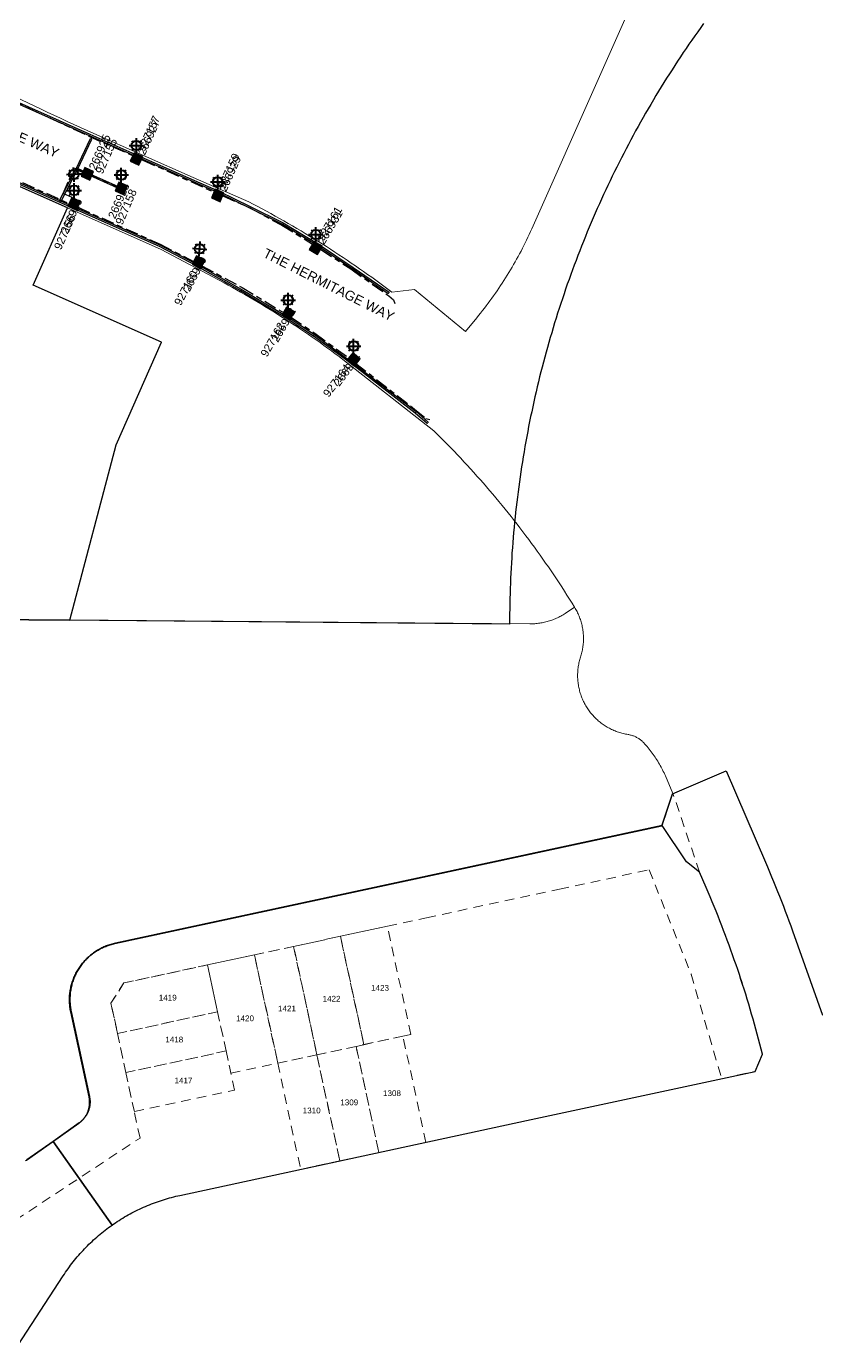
# Model space of a CAD drawing. Header units: metres. Extents: x 293673 to 295365, y 6233764 to 6235163.
# Drawn here: x 294490.8 to 294737.7, y 6233955.4 to 6234367.6 of the extents above; entities that cross this region are included whole.
import ezdxf
from ezdxf.enums import TextEntityAlignment as Align

# ---------------------------------------------------------------- set-up
doc = ezdxf.new("R2010")
doc.units = ezdxf.units.M
doc.linetypes.add('Cable Exist UG', pattern=[8.2, 4, -1.2, 1.8, -1.2])
doc.linetypes.add('Dash', pattern=[5, 3, -2])
doc.layers.get('0').update_dxf_attribs({"color": 6})
for name, color, linetype in [('_USER new lots', 250, 'Continuous'), ('Duct_SP_EXT', 7, 'Continuous'), ('Equip_SP_SL_EXT', 7, 'Continuous'), ('Mains_SL_EXT', 7, 'Continuous'), ('Notes', 7, 'Continuous'), ('SupportsUG_SP_LV_SL_EXT', 7, 'Continuous'), ('Trench_SP_EXT', 7, 'Continuous')]:
    doc.layers.add(name, color=color, linetype=linetype)
for name, color, linetype, lineweight in [('Cadastre Developer_SP_EXT', 9, 'Continuous', 5), ('Cadastre Land Parcels_SP_EXT', 9, 'Continuous', 5), ('Cadastre Roads_SP_EXT', 9, 'Continuous', 5)]:
    doc.layers.add(name, color=color, linetype=linetype, lineweight=lineweight)
doc.styles.add('COLUMN_LABEL', font='arial.ttf')
doc.styles.add('iecARIAL', font='arial.ttf', dxfattribs={"height": 2})
doc.styles.add('POLE_LABEL', font='arial.ttf')
doc.styles.get("Standard").update_dxf_attribs({"font": 'arial.ttf'})

# ---------------------------------------------------------------- blocks, each defined once
blk = doc.blocks.new('COLUMN_EXT')
blk.add_hatch(color=256).paths.add_polyline_path([(-1.49, 1.48), (-1.49, -1.49), (1.48, -1.49), (1.48, 1.48)])
blk.add_lwpolyline([(-1.49, -1.49), (1.48, -1.49), (1.48, 1.48), (-1.49, 1.48)], close=True)
for tag, height, style, flags, p in [('STRUCTURE_PLANT_NUMBER', 0.2, 'POLE_LABEL', 9, (1.81, 0.03)), ('ASSET_NUM', 2.5, 'COLUMN_LABEL', 8, (2, 2)), ('STREET_CODE', 0.2, 'COLUMN_LABEL', 9, (1.81, -0.2))]:
    blk.add_attdef(tag, text='', height=height, dxfattribs=dict(style=style, flags=flags)).set_placement(p, align=Align.MIDDLE_LEFT)
at = {"flags": 1}
blk.add_attdef('Z', (1.81, -2.35), '', height=0.2, dxfattribs=at)
at = {"flags": 9}
for tag, p in [('COLUMN_TYPE', (1.81, -0.4)), ('OWNED_BY', (1.81, -0.6)), ('STATE', (1.81, -0.8)), ('USAGE', (1.81, -1)), ('STREETNAME', (1.81, -1.6)), ('SUBURB', (1.81, -1.8)), ('LEGEND', (1.81, -1.2)), ('LOCATION', (1.81, -1.4)), ('NOTES', (1.81, -2))]:
    blk.add_attdef(tag, text='', height=0.2, dxfattribs=at).set_placement(p, align=Align.MIDDLE_LEFT)
blk = doc.blocks.new('SL_LANTERN_EXT')
at = {"lineweight": 40}
for p, q in [((-2.25, 4.22), (2.25, 4.22)), ((-1.46, 5.68), (-1.06, 5.28)), ((0, 1.97), (0, 6.47)), ((1.46, 5.68), (1.06, 5.28)), ((-1.46, 2.76), (-1.06, 3.16)), ((0, 0), (0, 2.72)), ((1.46, 2.76), (1.06, 3.16))]:
    blk.add_line(p, q, dxfattribs=at)
blk.add_circle((0, 4.22), 1.5, dxfattribs=at)
at = {"style": 'iecARIAL', "flags": 8}
blk.add_attdef('ASSET_NUM', (1.5, 1.5), '', height=2.5, dxfattribs=at)
for tag, p, height, flags in [('OPERATING_VOLTAGE', (0.98, -1.65), 0.2, 9), ('ORIENTATION', (0.98, -1.85), 0.2, 9), ('OWNED_BY', (0.98, -2.05), 0.2, 9), ('STATE', (0.98, -2.25), 0.2, 9), ('CONSTRUCTED_VOLTAGE', (0.98, -0.65), 0.2, 9), ('CONTROL_TYPE', (0.98, -0.85), 0.2, 9), ('LANTERN_PURPOSE', (0.98, -1.05), 0.2, 9), ('LANTERN_TYPE', (0.98, -1.25), 0.2, 9), ('NO_PHASES', (0.98, -1.45), 0.2, 9), ('USAGE', (0.98, -2.45), 0.2, 9), ('CEXIST', (0.98, -2.65), 0.2, 9), ('CNEW', (0.98, -2.85), 0.2, 9), ('CNUMBER', (0.98, -3.05), 0.2, 9), ('CREMOVE', (0.98, -3.25), 0.2, 9), ('CREPLACE', (0.98, -3.45), 0.2, 9), ('LKINGHEIGHT', (0.98, -3.65), 0.2, 9), ('LBRACKET', (0.98, -3.85), 0.2, 9), ('LBRACKETVOCAB', (0.98, -4.05), 0.2, 9), ('LCATEGORY', (0.98, -4.25), 0.2, 9), ('LNUMBER', (2.18, -3.25), 2.5, 8), ('LCHARGE1', (0.98, -4.45), 0.2, 9), ('LCHARGE1PERCENT', (0.98, -4.65), 0.2, 9), ('LCHARGE2', (0.98, -4.85), 0.2, 9), ('LCHARGE2PERCENT', (0.98, -5.05), 0.2, 9), ('LCHARGE3', (0.98, -5.25), 0.2, 9), ('LCHARGE3PERCENT', (0.98, -5.45), 0.2, 9), ('LEXIST', (0.98, -5.65), 0.2, 9), ('LLAMP', (0.98, -5.85), 0.2, 9), ('LLAMPVOCAB', (0.98, -6.05), 0.2, 9), ('LMAST', (0.98, -6.25), 0.2, 9), ('LMASTVOCAB', (0.98, -6.45), 0.2, 9), ('LNEW', (0.98, -6.65), 0.2, 9), ('LANTNUMBER', (0.98, -6.85), 0.2, 9), ('LOUTREACH', (0.98, -7.25), 0.2, 9), ('LOUTREACHVOCAB', (0.98, -7.45), 0.2, 9), ('LRATECODE', (0.98, -7.65), 0.2, 9), ('LREMOVE', (0.98, -7.85), 0.2, 9), ('LREPLACE', (0.98, -8.05), 0.2, 9), ('LTYPE', (0.98, -8.25), 0.2, 9), ('STREETNAME', (0.98, -9.25), 0.2, 9), ('SUBURB', (0.98, -9.45), 0.2, 1), ('LTYPEVOCAB', (0.98, -8.45), 0.2, 9), ('LEGEND', (0.98, -8.65), 0.2, 9), ('LOCATION', (0.98, -8.85), 0.2, 9), ('NOTES', (0.98, -9.05), 0.2, 9)]:
    blk.add_attdef(tag, p, '', height=height, dxfattribs=dict(flags=flags))
blk = doc.blocks.new('A$C12BB781C')
at = {"layer": '_USER new lots', "linetype": 'Continuous'}
for points in [[(294702.42, 6234368.53), (294701.49, 6234367.24), (294700.57, 6234365.94), (294699.65, 6234364.64), (294698.74, 6234363.33), (294697.84, 6234362.02), (294696.94, 6234360.71), (294696.06, 6234359.39), (294695.17, 6234358.07), (294694.3, 6234356.74), (294693.43, 6234355.41), (294692.56, 6234354.07), (294691.71, 6234352.73), (294690.86, 6234351.39), (294690.01, 6234350.04), (294689.18, 6234348.68), (294688.35, 6234347.33), (294687.52, 6234345.96), (294686.71, 6234344.6), (294685.9, 6234343.23), (294685.09, 6234341.86), (294684.3, 6234340.48), (294683.51, 6234339.1), (294682.73, 6234337.71), (294681.95, 6234336.32), (294681.18, 6234334.93), (294680.42, 6234333.53), (294679.67, 6234332.13), (294678.92, 6234330.73), (294678.18, 6234329.32), (294677.45, 6234327.91), (294676.72, 6234326.49), (294676, 6234325.07), (294675.29, 6234323.65), (294674.58, 6234322.22), (294673.89, 6234320.79), (294673.19, 6234319.36), (294672.51, 6234317.92), (294671.83, 6234316.48), (294671.16, 6234315.04), (294670.5, 6234313.59), (294669.85, 6234312.14), (294669.2, 6234310.69), (294668.56, 6234309.23), (294667.92, 6234307.77), (294667.3, 6234306.31), (294666.68, 6234304.85), (294666.07, 6234303.38), (294665.46, 6234301.91), (294664.87, 6234300.43), (294664.28, 6234298.95), (294663.7, 6234297.47), (294663.12, 6234295.99), (294662.55, 6234294.5), (294661.99, 6234293.01), (294661.44, 6234291.52), (294660.9, 6234290.03), (294660.36, 6234288.53), (294659.83, 6234287.03), (294659.3, 6234285.53), (294658.79, 6234284.02), (294658.28, 6234282.51), (294657.78, 6234281), (294657.29, 6234279.49), (294656.8, 6234277.98), (294656.32, 6234276.46), (294655.85, 6234274.94), (294655.39, 6234273.42), (294654.94, 6234271.89), (294654.49, 6234270.37), (294654.05, 6234268.84), (294653.61, 6234267.31), (294653.19, 6234265.77), (294652.77, 6234264.24), (294652.36, 6234262.7), (294651.96, 6234261.16), (294651.57, 6234259.62), (294651.18, 6234258.08), (294650.8, 6234256.53), (294650.43, 6234254.98), (294650.07, 6234253.43), (294649.71, 6234251.88), (294649.36, 6234250.33), (294649.02, 6234248.78), (294648.69, 6234247.22), (294648.37, 6234245.66), (294648.05, 6234244.11), (294647.74, 6234242.54), (294647.44, 6234240.98), (294647.14, 6234239.42), (294646.86, 6234237.85), (294646.58, 6234236.29), (294646.31, 6234234.72), (294646.05, 6234233.15), (294645.79, 6234231.58), (294645.54, 6234230.01), (294645.3, 6234228.44), (294645.07, 6234226.86), (294644.85, 6234225.29), (294644.63, 6234223.71), (294644.43, 6234222.13), (294644.23, 6234220.55), (294644.03, 6234218.97), (294643.85, 6234217.39), (294643.67, 6234215.81), (294643.5, 6234214.23), (294643.34, 6234212.65), (294643.19, 6234211.07), (294643.05, 6234209.48), (294642.91, 6234207.9), (294642.78, 6234206.31), (294642.66, 6234204.72), (294642.54, 6234203.14), (294642.44, 6234201.55), (294642.34, 6234199.96), (294642.25, 6234198.37), (294642.17, 6234196.78), (294642.09, 6234195.19), (294642.03, 6234193.6), (294641.97, 6234192.01), (294641.92, 6234190.42), (294641.88, 6234188.83), (294641.84, 6234187.24), (294641.82, 6234185.65), (294641.8, 6234184.06), (294641.79, 6234182.47), (294641.78, 6234180.88), (294478.67, 6234182.33)], [(294490.81, 6234013.33), (294499, 6234019.12), (294507.2, 6234024.92), (294507.4, 6234025.07), (294507.6, 6234025.22), (294507.8, 6234025.38), (294507.98, 6234025.55), (294508.17, 6234025.72), (294508.34, 6234025.9), (294508.52, 6234026.09), (294508.68, 6234026.28), (294508.84, 6234026.47), (294509, 6234026.67), (294509.14, 6234026.88), (294509.28, 6234027.09), (294509.42, 6234027.3), (294509.55, 6234027.52), (294509.67, 6234027.74), (294509.78, 6234027.97), (294509.89, 6234028.19), (294509.99, 6234028.43), (294510.08, 6234028.66), (294510.16, 6234028.9), (294510.24, 6234029.14), (294510.31, 6234029.38), (294510.37, 6234029.63), (294510.42, 6234029.87), (294510.47, 6234030.12), (294510.51, 6234030.37), (294510.54, 6234030.62), (294510.56, 6234030.87), (294510.57, 6234031.12), (294510.58, 6234031.38), (294510.58, 6234031.63), (294510.57, 6234031.88), (294510.55, 6234032.13), (294510.52, 6234032.38), (294510.49, 6234032.63), (294510.45, 6234032.88), (294510.4, 6234033.13), (294504.69, 6234059.67), (294504.61, 6234060.04), (294504.54, 6234060.41), (294504.48, 6234060.78), (294504.43, 6234061.15), (294504.39, 6234061.53), (294504.35, 6234061.9), (294504.32, 6234062.28), (294504.3, 6234062.65), (294504.29, 6234063.03), (294504.28, 6234063.41), (294504.29, 6234063.78), (294504.3, 6234064.16), (294504.32, 6234064.54), (294504.34, 6234064.91), (294504.38, 6234065.29), (294504.42, 6234065.66), (294504.47, 6234066.04), (294504.53, 6234066.41), (294504.59, 6234066.78), (294504.67, 6234067.15), (294504.75, 6234067.52), (294504.84, 6234067.89), (294504.93, 6234068.25), (294505.04, 6234068.61), (294505.15, 6234068.97), (294505.27, 6234069.33), (294505.4, 6234069.68), (294505.53, 6234070.04), (294505.67, 6234070.39), (294505.82, 6234070.73), (294505.98, 6234071.08), (294506.14, 6234071.42), (294506.31, 6234071.75), (294506.49, 6234072.09), (294506.67, 6234072.41), (294506.86, 6234072.74), (294507.06, 6234073.06), (294507.26, 6234073.38), (294507.48, 6234073.69), (294507.69, 6234074), (294507.92, 6234074.3), (294508.15, 6234074.6), (294508.38, 6234074.89), (294508.63, 6234075.18), (294508.88, 6234075.46), (294509.13, 6234075.74), (294509.39, 6234076.02), (294509.66, 6234076.28), (294509.93, 6234076.54), (294510.2, 6234076.8), (294510.49, 6234077.05), (294510.77, 6234077.29), (294511.07, 6234077.53), (294511.36, 6234077.76), (294511.67, 6234077.99), (294511.97, 6234078.21), (294512.28, 6234078.42), (294512.6, 6234078.63), (294512.92, 6234078.83), (294513.24, 6234079.02), (294513.57, 6234079.21), (294513.9, 6234079.39), (294514.24, 6234079.56), (294514.58, 6234079.72), (294514.92, 6234079.88), (294515.26, 6234080.03), (294515.61, 6234080.17), (294515.97, 6234080.31), (294516.32, 6234080.44), (294516.68, 6234080.56), (294517.04, 6234080.67), (294517.4, 6234080.78), (294517.76, 6234080.88), (294518.13, 6234080.97), (294518.5, 6234081.05), (294689.33, 6234117.84), (294692.7, 6234127.84), (294709.42, 6234135.04), (294721.71, 6234106.51), (294722.36, 6234104.99), (294723.01, 6234103.47), (294723.64, 6234101.94), (294724.27, 6234100.42), (294724.9, 6234098.88), (294725.51, 6234097.35), (294726.12, 6234095.81), (294726.72, 6234094.27), (294727.32, 6234092.73), (294727.91, 6234091.18), (294728.49, 6234089.64), (294729.06, 6234088.09), (294729.62, 6234086.53), (294730.18, 6234084.98), (294739.59, 6234058.65)], [(294478.67, 6234182.33), (294504.4, 6234182.1), (294518.83, 6234236.9), (294533.04, 6234268.89), (294492.92, 6234286.72), (294503.66, 6234310.89), (294503.66, 6234310.89), (294429.7, 6234343.75)], [(294488.18, 6233955.43), (294502.34, 6233977.24), (294502.7, 6233977.8), (294503.08, 6233978.35), (294503.46, 6233978.91), (294503.85, 6233979.45), (294504.24, 6233979.99), (294504.64, 6233980.53), (294505.04, 6233981.07), (294505.46, 6233981.59), (294505.87, 6233982.12), (294506.3, 6233982.64), (294506.73, 6233983.15), (294507.16, 6233983.66), (294507.61, 6233984.16), (294508.05, 6233984.66), (294508.51, 6233985.15), (294508.97, 6233985.64), (294509.43, 6233986.13), (294509.9, 6233986.6), (294510.38, 6233987.08), (294510.86, 6233987.54), (294511.34, 6233988), (294511.84, 6233988.46), (294512.33, 6233988.91), (294512.83, 6233989.35), (294513.34, 6233989.79), (294513.85, 6233990.22), (294514.37, 6233990.65), (294514.89, 6233991.07), (294515.42, 6233991.48), (294515.95, 6233991.89), (294516.49, 6233992.29), (294517.03, 6233992.69), (294517.57, 6233993.08), (294499.14, 6234019.23), (294490.94, 6234013.44), (294490.73, 6234013.29)]]:
    blk.add_lwpolyline(points, dxfattribs=at)
blk.add_lwpolyline([(294518.12, 6233993.46), (294518.67, 6233993.83), (294519.23, 6233994.2), (294519.79, 6233994.56), (294520.35, 6233994.92), (294520.92, 6233995.26), (294521.49, 6233995.61), (294522.07, 6233995.94), (294522.64, 6233996.27), (294523.23, 6233996.59), (294523.81, 6233996.91), (294524.4, 6233997.22), (294525, 6233997.52), (294525.6, 6233997.82), (294526.2, 6233998.1), (294526.8, 6233998.38), (294527.41, 6233998.66), (294528.02, 6233998.93), (294528.63, 6233999.19), (294529.25, 6233999.44), (294529.87, 6233999.69), (294530.49, 6233999.93), (294531.11, 6234000.16), (294531.74, 6234000.38), (294532.37, 6234000.6), (294533, 6234000.81), (294533.64, 6234001.01), (294534.27, 6234001.21), (294534.91, 6234001.4), (294535.55, 6234001.58), (294536.2, 6234001.75), (294536.84, 6234001.92), (294537.49, 6234002.08), (294538.14, 6234002.23), (294538.79, 6234002.37), (294623.97, 6234020.72), (294648.58, 6234026.02), (294718.48, 6234041.07), (294720.79, 6234046.49), (294720.4, 6234048.06), (294719.99, 6234049.63), (294719.58, 6234051.19), (294719.17, 6234052.76), (294718.74, 6234054.32), (294718.31, 6234055.88), (294717.87, 6234057.44), (294717.42, 6234058.99), (294716.96, 6234060.55), (294716.5, 6234062.1), (294716.03, 6234063.65), (294715.55, 6234065.2), (294715.07, 6234066.74), (294714.57, 6234068.28), (294714.07, 6234069.82), (294713.57, 6234071.36), (294713.05, 6234072.9), (294712.53, 6234074.43), (294712, 6234075.96), (294711.47, 6234077.49), (294710.92, 6234079.01), (294710.37, 6234080.54), (294709.81, 6234082.06), (294709.25, 6234083.57), (294708.67, 6234085.09), (294708.09, 6234086.6), (294707.51, 6234088.11), (294706.91, 6234089.62), (294706.31, 6234091.12), (294705.7, 6234092.62), (294705.09, 6234094.12), (294704.46, 6234095.61), (294703.83, 6234097.1), (294703.2, 6234098.59), (294701.15, 6234103.34), (294697.04, 6234106.59), (294689.46, 6234117.95), (294518.63, 6234081.16), (294518.26, 6234081.08), (294517.89, 6234080.99), (294517.53, 6234080.89), (294517.17, 6234080.78), (294516.81, 6234080.67), (294516.45, 6234080.55), (294516.1, 6234080.42), (294515.74, 6234080.28), (294515.4, 6234080.14), (294515.05, 6234079.99), (294514.71, 6234079.83), (294514.37, 6234079.67), (294514.03, 6234079.49), (294513.7, 6234079.31), (294513.37, 6234079.13), (294513.05, 6234078.94), (294512.73, 6234078.74), (294512.41, 6234078.53), (294512.1, 6234078.32), (294511.8, 6234078.1), (294511.49, 6234077.87), (294511.2, 6234077.64), (294510.9, 6234077.4), (294510.62, 6234077.16), (294510.34, 6234076.91), (294510.06, 6234076.65), (294509.79, 6234076.39), (294509.52, 6234076.12), (294509.26, 6234075.85), (294509.01, 6234075.57), (294508.76, 6234075.29), (294508.52, 6234075), (294508.28, 6234074.71), (294508.05, 6234074.41), (294507.82, 6234074.1), (294507.61, 6234073.8), (294507.4, 6234073.48), (294507.19, 6234073.17), (294506.99, 6234072.85), (294506.8, 6234072.52), (294506.62, 6234072.19), (294506.44, 6234071.86), (294506.27, 6234071.52), (294506.11, 6234071.18), (294505.95, 6234070.84), (294505.8, 6234070.49), (294505.66, 6234070.15), (294505.53, 6234069.79), (294505.4, 6234069.44), (294505.28, 6234069.08), (294505.17, 6234068.72), (294505.06, 6234068.36), (294504.97, 6234067.99), (294504.88, 6234067.63), (294504.8, 6234067.26), (294504.72, 6234066.89), (294504.66, 6234066.52), (294504.6, 6234066.15), (294504.55, 6234065.77), (294504.51, 6234065.4), (294504.47, 6234065.02), (294504.45, 6234064.65), (294504.43, 6234064.27), (294504.42, 6234063.89), (294504.41, 6234063.52), (294504.42, 6234063.14), (294504.43, 6234062.76), (294504.45, 6234062.38), (294504.48, 6234062.01), (294504.52, 6234061.63), (294504.56, 6234061.26), (294504.61, 6234060.89), (294504.67, 6234060.51), (294504.74, 6234060.14), (294504.82, 6234059.77), (294510.53, 6234033.24), (294510.58, 6234032.99), (294510.62, 6234032.74), (294510.65, 6234032.49), (294510.68, 6234032.24), (294510.7, 6234031.99), (294510.71, 6234031.74), (294510.71, 6234031.49), (294510.7, 6234031.23), (294510.69, 6234030.98), (294510.67, 6234030.73), (294510.64, 6234030.48), (294510.6, 6234030.23), (294510.55, 6234029.98), (294510.5, 6234029.74), (294510.44, 6234029.49), (294510.37, 6234029.25), (294510.29, 6234029.01), (294510.21, 6234028.77), (294510.12, 6234028.53), (294510.02, 6234028.3), (294509.91, 6234028.07), (294509.8, 6234027.85), (294509.68, 6234027.63), (294509.55, 6234027.41), (294509.42, 6234027.19), (294509.27, 6234026.99), (294509.13, 6234026.78), (294508.97, 6234026.58), (294508.81, 6234026.38), (294508.65, 6234026.19), (294508.48, 6234026.01), (294508.3, 6234025.83), (294508.11, 6234025.66), (294507.93, 6234025.49), (294507.73, 6234025.33), (294507.53, 6234025.17), (294507.33, 6234025.02), (294499.14, 6234019.23), (294517.57, 6233993.08), (294518.12, 6233993.46)], close=True, dxfattribs=at)

msp = doc.modelspace()

# ---------------------------------------------------------------- linework, layer by layer
at = {"layer": 'Cadastre Developer_SP_EXT', "linetype": 'Dash'}
msp.add_lwpolyline([(294487.37, 6233994.6), (294526.32, 6234020.29), (294524.55, 6234028.52), (294521.92, 6234040.74), (294519.29, 6234052.96), (294517.25, 6234062.44), (294521.31, 6234068.74), (294547.41, 6234074.36), (294562.08, 6234077.52), (294574.3, 6234080.15), (294588.96, 6234083.31), (294603.63, 6234086.47), (294615.85, 6234089.1), (294630.51, 6234092.26), (294645.17, 6234095.41), (294657.39, 6234098.05), (294672.06, 6234101.2), (294685.37, 6234104.07), (294698.52, 6234071.48), (294708.04, 6234038.82), (294718.48, 6234041.07), (294720.79, 6234046.49), (294718.31, 6234055.88), (294717.51, 6234058.48), (294716.03, 6234063.65), (294714.3, 6234069.18), (294712, 6234075.96), (294710.1, 6234081.36), (294708.67, 6234085.09), (294706.91, 6234089.62), (294704.67, 6234095.11), (294701.15, 6234103.34), (294692.83, 6234127.95), (294689.46, 6234117.95), (294517.53, 6234080.89), (294515.74, 6234080.28), (294514.37, 6234079.67), (294513.05, 6234078.94), (294511.49, 6234077.87), (294510.62, 6234077.16), (294509.26, 6234075.85), (294508.05, 6234074.41), (294506.8, 6234072.52), (294505.8, 6234070.5), (294505.17, 6234068.72), (294504.72, 6234066.89), (294504.45, 6234064.65), (294504.45, 6234062.39), (294504.68, 6234060.51), (294510.62, 6234032.74), (294510.71, 6234031.49), (294510.6, 6234030.23), (294510.29, 6234029.01), (294509.91, 6234028.07), (294509.42, 6234027.19), (294508.65, 6234026.19), (294507.73, 6234025.33), (294490.52, 6234013.16)], dxfattribs=at)
for points in [[(294603.63, 6234086.47), (294588.96, 6234083.31), (294596.25, 6234049.45), (294608.47, 6234052.09), (294610.92, 6234052.61), (294603.63, 6234086.47)], [(294588.96, 6234083.31), (294574.3, 6234080.15), (294581.59, 6234046.3), (294593.81, 6234048.93), (294596.25, 6234049.45), (294588.96, 6234083.31)], [(294574.3, 6234080.15), (294562.08, 6234077.52), (294569.37, 6234043.66), (294581.59, 6234046.3), (294574.3, 6234080.15)], [(294547.41, 6234074.36), (294521.31, 6234068.74), (294517.25, 6234062.44), (294519.29, 6234052.96), (294550.57, 6234059.7), (294547.41, 6234074.36)], [(294562.08, 6234077.52), (294547.41, 6234074.36), (294550.57, 6234059.7), (294553.2, 6234047.48), (294554.7, 6234040.51), (294569.37, 6234043.66), (294562.08, 6234077.52)], [(294553.2, 6234047.48), (294550.57, 6234059.7), (294519.29, 6234052.96), (294521.92, 6234040.74), (294553.2, 6234047.48)], [(294593.81, 6234048.93), (294581.59, 6234046.3), (294588.73, 6234013.13), (294600.95, 6234015.76), (294593.81, 6234048.93)], [(294593.81, 6234048.93), (294600.95, 6234015.76), (294615.63, 6234018.87), (294608.47, 6234052.09), (294593.81, 6234048.93)], [(294553.2, 6234047.48), (294521.92, 6234040.74), (294524.55, 6234028.52), (294555.84, 6234035.26), (294553.2, 6234047.48)], [(294581.59, 6234046.3), (294569.37, 6234043.66), (294576.51, 6234010.5), (294588.73, 6234013.13), (294581.59, 6234046.3)]]:
    msp.add_lwpolyline(points, close=True, dxfattribs=at)
at = {"layer": 'Cadastre Land Parcels_SP_EXT', "linetype": 'Continuous'}
for points in [[(294475.39, 6234351.21), (294495.24, 6234341.8), (294497.32, 6234340.82), (294499.4, 6234339.85), (294501.48, 6234338.88), (294503.56, 6234337.92), (294505.65, 6234336.96), (294507.74, 6234336.01), (294509.83, 6234335.07), (294511.93, 6234334.14), (294542.9, 6234320.38), (294560.34, 6234312.77), (294561.72, 6234312.05), (294563.09, 6234311.32), (294564.46, 6234310.59), (294565.82, 6234309.85), (294567.19, 6234309.1), (294568.55, 6234308.35), (294569.9, 6234307.59), (294571.25, 6234306.82), (294572.6, 6234306.05), (294573.94, 6234305.27), (294575.28, 6234304.48), (294576.62, 6234303.69), (294577.95, 6234302.89), (294579.28, 6234302.08), (294580.6, 6234301.27), (294581.92, 6234300.45), (294583.24, 6234299.62), (294584.55, 6234298.79), (294585.86, 6234297.95), (294587.16, 6234297.1), (294588.46, 6234296.25), (294589.75, 6234295.39), (294591.05, 6234294.53), (294592.33, 6234293.66), (294593.61, 6234292.78), (294594.89, 6234291.89), (294596.16, 6234291), (294597.43, 6234290.11), (294598.7, 6234289.2), (294599.96, 6234288.29), (294601.21, 6234287.38), (294602.46, 6234286.45), (294603.71, 6234285.53), (294604.95, 6234284.59), (294612.1, 6234285.4), (294627.98, 6234272.27), (294631.51, 6234276.54), (294632.12, 6234277.29), (294632.73, 6234278.04), (294633.33, 6234278.8), (294633.92, 6234279.56), (294634.51, 6234280.32), (294635.09, 6234281.09), (294635.66, 6234281.87), (294636.23, 6234282.65), (294636.79, 6234283.43), (294637.35, 6234284.22), (294637.9, 6234285.01), (294638.44, 6234285.81), (294638.98, 6234286.61), (294639.51, 6234287.42), (294640.04, 6234288.23), (294640.55, 6234289.04), (294641.07, 6234289.86), (294641.57, 6234290.68), (294642.07, 6234291.51), (294642.56, 6234292.34), (294643.04, 6234293.17), (294643.52, 6234294.01), (294643.99, 6234294.85), (294644.46, 6234295.7), (294644.92, 6234296.55), (294645.37, 6234297.4), (294645.81, 6234298.26), (294646.25, 6234299.12), (294646.68, 6234299.98), (294647.1, 6234300.85), (294647.52, 6234301.72), (294647.93, 6234302.59), (294648.33, 6234303.47), (294648.72, 6234304.35), (294691.47, 6234400.56)], [(294478.8, 6234182.43), (294504.4, 6234182.21), (294518.83, 6234236.9), (294533.04, 6234268.89), (294492.92, 6234286.72), (294503.66, 6234310.89), (294503.66, 6234310.89), (294429.7, 6234343.75)], [(294490.73, 6234013.29), (294490.94, 6234013.44), (294499.14, 6234019.23), (294507.33, 6234025.02), (294507.53, 6234025.17), (294507.73, 6234025.33), (294507.93, 6234025.49), (294508.11, 6234025.66), (294508.3, 6234025.83), (294508.48, 6234026.01), (294508.65, 6234026.19), (294508.81, 6234026.38), (294508.97, 6234026.58), (294509.13, 6234026.78), (294509.27, 6234026.99), (294509.42, 6234027.19), (294509.55, 6234027.41), (294509.68, 6234027.63), (294509.8, 6234027.85), (294509.91, 6234028.07), (294510.02, 6234028.3), (294510.12, 6234028.53), (294510.21, 6234028.77), (294510.29, 6234029.01), (294510.37, 6234029.25), (294510.44, 6234029.49), (294510.5, 6234029.74), (294510.55, 6234029.98), (294510.6, 6234030.23), (294510.64, 6234030.48), (294510.67, 6234030.73), (294510.69, 6234030.98), (294510.7, 6234031.23), (294510.71, 6234031.49), (294510.71, 6234031.74), (294510.7, 6234031.99), (294510.68, 6234032.24), (294510.65, 6234032.49), (294510.62, 6234032.74), (294510.58, 6234032.99), (294510.53, 6234033.24), (294504.82, 6234059.77), (294504.74, 6234060.14), (294504.67, 6234060.51), (294504.61, 6234060.89), (294504.56, 6234061.26), (294504.52, 6234061.63), (294504.48, 6234062.01), (294504.45, 6234062.38), (294504.43, 6234062.76), (294504.42, 6234063.14), (294504.41, 6234063.52), (294504.42, 6234063.89), (294504.43, 6234064.27), (294504.45, 6234064.65), (294504.47, 6234065.02), (294504.51, 6234065.4), (294504.55, 6234065.77), (294504.6, 6234066.15), (294504.66, 6234066.52), (294504.72, 6234066.89), (294504.8, 6234067.26), (294504.88, 6234067.63), (294504.97, 6234067.99), (294505.06, 6234068.36), (294505.17, 6234068.72), (294505.28, 6234069.08), (294505.4, 6234069.44), (294505.53, 6234069.79), (294505.66, 6234070.15), (294505.8, 6234070.49), (294505.95, 6234070.84), (294506.11, 6234071.18), (294506.27, 6234071.52), (294506.44, 6234071.86), (294506.62, 6234072.19), (294506.8, 6234072.52), (294506.99, 6234072.85), (294507.19, 6234073.17), (294507.4, 6234073.48), (294507.61, 6234073.8), (294507.82, 6234074.1), (294508.05, 6234074.41), (294508.28, 6234074.71), (294508.52, 6234075), (294508.76, 6234075.29), (294509.01, 6234075.57), (294509.26, 6234075.85), (294509.52, 6234076.12), (294509.79, 6234076.39), (294510.06, 6234076.65), (294510.34, 6234076.91), (294510.62, 6234077.16), (294510.9, 6234077.4), (294511.2, 6234077.64), (294511.49, 6234077.87), (294511.8, 6234078.1), (294512.1, 6234078.32), (294512.41, 6234078.53), (294512.73, 6234078.74), (294513.05, 6234078.94), (294513.37, 6234079.13), (294513.7, 6234079.31), (294514.03, 6234079.49), (294514.37, 6234079.67), (294514.71, 6234079.83), (294515.05, 6234079.99), (294515.4, 6234080.14), (294515.74, 6234080.28), (294516.1, 6234080.42), (294516.45, 6234080.55), (294516.81, 6234080.67), (294517.17, 6234080.78), (294517.53, 6234080.89), (294517.89, 6234080.99), (294518.26, 6234081.08), (294518.63, 6234081.16), (294689.46, 6234117.95), (294692.83, 6234127.95), (294690.46, 6234133.41), (294690.26, 6234133.89), (294690.04, 6234134.36), (294689.82, 6234134.82), (294689.59, 6234135.29), (294689.36, 6234135.75), (294689.12, 6234136.2), (294688.87, 6234136.66), (294688.61, 6234137.11), (294688.35, 6234137.55), (294688.08, 6234138), (294687.81, 6234138.44), (294687.53, 6234138.87), (294687.25, 6234139.3), (294686.95, 6234139.73), (294686.66, 6234140.15), (294686.35, 6234140.57), (294686.04, 6234140.98), (294685.73, 6234141.39), (294685.4, 6234141.8), (294685.08, 6234142.2), (294684.74, 6234142.59), (294684.4, 6234142.98), (294684.06, 6234143.37), (294683.71, 6234143.75), (294683.53, 6234143.93), (294683.35, 6234144.11), (294683.16, 6234144.29), (294682.96, 6234144.46), (294682.76, 6234144.62), (294682.56, 6234144.78), (294682.35, 6234144.93), (294682.13, 6234145.07), (294681.92, 6234145.21), (294681.69, 6234145.34), (294681.47, 6234145.47), (294681.24, 6234145.58), (294681, 6234145.69), (294680.77, 6234145.8), (294680.53, 6234145.89), (294680.29, 6234145.98), (294680.04, 6234146.06), (294679.79, 6234146.14), (294679.55, 6234146.2), (294679.29, 6234146.26), (294679.04, 6234146.31), (294678.79, 6234146.36), (294678.41, 6234146.42), (294678.03, 6234146.49), (294677.66, 6234146.57), (294677.28, 6234146.66), (294676.91, 6234146.75), (294676.54, 6234146.86), (294676.17, 6234146.97), (294675.81, 6234147.08), (294675.44, 6234147.21), (294675.08, 6234147.34), (294674.73, 6234147.48), (294674.37, 6234147.63), (294674.02, 6234147.78), (294673.67, 6234147.94), (294673.33, 6234148.11), (294672.99, 6234148.29), (294672.65, 6234148.47), (294672.31, 6234148.66), (294671.98, 6234148.86), (294671.66, 6234149.06), (294671.34, 6234149.27), (294671.02, 6234149.49), (294670.71, 6234149.71), (294670.4, 6234149.94), (294670.1, 6234150.17), (294669.8, 6234150.42), (294669.51, 6234150.66), (294669.22, 6234150.92), (294668.93, 6234151.18), (294668.66, 6234151.44), (294668.38, 6234151.71), (294668.12, 6234151.99), (294667.86, 6234152.27), (294667.6, 6234152.56), (294667.36, 6234152.85), (294667.11, 6234153.15), (294666.88, 6234153.45), (294666.65, 6234153.76), (294666.42, 6234154.07), (294666.21, 6234154.39), (294665.99, 6234154.71), (294665.79, 6234155.03), (294665.59, 6234155.36), (294665.4, 6234155.7), (294665.22, 6234156.03), (294665.04, 6234156.37), (294664.87, 6234156.72), (294664.71, 6234157.07), (294664.56, 6234157.42), (294664.41, 6234157.77), (294664.27, 6234158.13), (294664.13, 6234158.49), (294664.01, 6234158.85), (294663.89, 6234159.22), (294663.78, 6234159.59), (294663.68, 6234159.96), (294663.58, 6234160.33), (294663.49, 6234160.7), (294663.41, 6234161.08), (294663.34, 6234161.45), (294663.28, 6234161.83), (294663.22, 6234162.21), (294663.17, 6234162.59), (294663.13, 6234162.97), (294663.1, 6234163.36), (294663.07, 6234163.74), (294663.05, 6234164.12), (294663.04, 6234164.51), (294663.04, 6234164.89), (294663.05, 6234165.27), (294663.06, 6234165.66), (294663.08, 6234166.04), (294663.11, 6234166.42), (294663.15, 6234166.81), (294663.2, 6234167.19), (294663.25, 6234167.57), (294663.31, 6234167.95), (294663.38, 6234168.32), (294663.46, 6234168.7), (294663.54, 6234169.08), (294663.63, 6234169.45), (294663.73, 6234169.82), (294663.84, 6234170.19), (294663.96, 6234170.55), (294664.07, 6234170.92), (294664.18, 6234171.29), (294664.28, 6234171.66), (294664.37, 6234172.03), (294664.45, 6234172.41), (294664.53, 6234172.78), (294664.6, 6234173.16), (294664.66, 6234173.54), (294664.72, 6234173.92), (294664.76, 6234174.3), (294664.8, 6234174.69), (294664.83, 6234175.07), (294664.85, 6234175.45), (294664.86, 6234175.84), (294664.87, 6234176.22), (294664.87, 6234176.61), (294664.86, 6234176.99), (294664.84, 6234177.37), (294664.82, 6234177.76), (294664.78, 6234178.14), (294664.74, 6234178.52), (294664.69, 6234178.9), (294664.63, 6234179.28), (294664.57, 6234179.66), (294664.5, 6234180.04), (294664.42, 6234180.42), (294664.33, 6234180.79), (294664.23, 6234181.16), (294664.13, 6234181.53), (294664.02, 6234181.9), (294663.9, 6234182.27), (294663.77, 6234182.63), (294663.64, 6234182.99), (294663.5, 6234183.35), (294663.35, 6234183.7), (294663.19, 6234184.05), (294663.03, 6234184.4), (294662.86, 6234184.74), (294662.68, 6234185.09), (294662.5, 6234185.42), (294662.31, 6234185.76), (294662.11, 6234186.09), (294659.17, 6234184.17), (294658.83, 6234183.96), (294658.5, 6234183.76), (294658.16, 6234183.56), (294657.82, 6234183.37), (294657.48, 6234183.19), (294657.13, 6234183.01), (294656.78, 6234182.84), (294656.42, 6234182.68), (294656.07, 6234182.52), (294655.71, 6234182.37), (294655.34, 6234182.23), (294654.97, 6234182.09), (294654.61, 6234181.97), (294654.23, 6234181.85), (294653.86, 6234181.73), (294653.48, 6234181.63), (294653.11, 6234181.53), (294652.73, 6234181.44), (294652.35, 6234181.35), (294651.96, 6234181.28), (294651.58, 6234181.21), (294651.19, 6234181.15), (294650.8, 6234181.1), (294650.42, 6234181.05), (294650.03, 6234181.01), (294649.64, 6234180.98), (294649.25, 6234180.96), (294648.86, 6234180.94), (294648.47, 6234180.93), (294648.47, 6234180.93), (294648.08, 6234180.93), (294504.4, 6234182.21), (294478.8, 6234182.43)]]:
    msp.add_lwpolyline(points, dxfattribs=at)
for points in [[(294649.25, 6234180.96), (294649.64, 6234180.98), (294650.03, 6234181.01), (294650.42, 6234181.05), (294650.8, 6234181.1), (294651.19, 6234181.15), (294651.58, 6234181.21), (294651.96, 6234181.28), (294652.35, 6234181.35), (294652.73, 6234181.44), (294653.11, 6234181.53), (294653.48, 6234181.63), (294653.86, 6234181.73), (294654.23, 6234181.85), (294654.61, 6234181.97), (294654.97, 6234182.09), (294655.34, 6234182.23), (294655.71, 6234182.37), (294656.07, 6234182.52), (294656.42, 6234182.68), (294656.78, 6234182.84), (294657.13, 6234183.01), (294657.48, 6234183.19), (294657.82, 6234183.37), (294658.16, 6234183.56), (294658.5, 6234183.76), (294658.83, 6234183.96), (294659.17, 6234184.17), (294662.11, 6234186.09), (294661.32, 6234187.37), (294660.52, 6234188.64), (294659.72, 6234189.92), (294658.9, 6234191.18), (294658.09, 6234192.45), (294657.26, 6234193.71), (294656.43, 6234194.96), (294655.59, 6234196.22), (294654.75, 6234197.46), (294653.9, 6234198.71), (294653.04, 6234199.94), (294652.18, 6234201.18), (294651.31, 6234202.4), (294650.43, 6234203.63), (294649.55, 6234204.85), (294648.66, 6234206.06), (294647.76, 6234207.27), (294646.86, 6234208.48), (294645.95, 6234209.68), (294645.04, 6234210.88), (294644.12, 6234212.07), (294643.19, 6234213.26), (294642.26, 6234214.44), (294641.32, 6234215.62), (294640.37, 6234216.79), (294639.42, 6234217.95), (294638.46, 6234219.12), (294637.5, 6234220.27), (294636.53, 6234221.43), (294635.55, 6234222.57), (294634.57, 6234223.72), (294633.59, 6234224.85), (294632.59, 6234225.98), (294631.59, 6234227.11), (294630.59, 6234228.23), (294629.58, 6234229.35), (294628.56, 6234230.46), (294627.54, 6234231.56), (294626.51, 6234232.66), (294625.48, 6234233.76), (294624.44, 6234234.85), (294623.39, 6234235.93), (294622.34, 6234237.01), (294621.28, 6234238.08), (294620.22, 6234239.15), (294619.15, 6234240.21), (294618.08, 6234241.27), (294589.68, 6234263.54), (294588.5, 6234264.43), (294587.32, 6234265.31), (294586.14, 6234266.19), (294584.95, 6234267.06), (294583.76, 6234267.92), (294582.56, 6234268.78), (294581.36, 6234269.63), (294580.15, 6234270.47), (294578.94, 6234271.31), (294577.73, 6234272.14), (294576.51, 6234272.97), (294575.28, 6234273.79), (294574.06, 6234274.6), (294572.83, 6234275.41), (294571.59, 6234276.21), (294570.35, 6234277), (294569.11, 6234277.79), (294567.86, 6234278.57), (294566.61, 6234279.35), (294565.35, 6234280.12), (294564.09, 6234280.88), (294562.83, 6234281.64), (294561.56, 6234282.39), (294560.29, 6234283.13), (294559.02, 6234283.86), (294557.74, 6234284.59), (294556.45, 6234285.32), (294555.17, 6234286.03), (294553.88, 6234286.75), (294552.59, 6234287.45), (294532.91, 6234297.9), (294503.66, 6234310.89), (294492.92, 6234286.72), (294533.05, 6234268.89), (294518.84, 6234236.9), (294504.4, 6234182.21), (294648.08, 6234180.93), (294648.47, 6234180.93), (294648.86, 6234180.94), (294649.25, 6234180.96)], [(294518.12, 6233993.46), (294518.67, 6233993.83), (294519.23, 6233994.2), (294519.79, 6233994.56), (294520.35, 6233994.92), (294520.92, 6233995.26), (294521.49, 6233995.61), (294522.07, 6233995.94), (294522.64, 6233996.27), (294523.23, 6233996.59), (294523.81, 6233996.91), (294524.4, 6233997.22), (294525, 6233997.52), (294525.6, 6233997.82), (294526.2, 6233998.1), (294526.8, 6233998.38), (294527.41, 6233998.66), (294528.02, 6233998.93), (294528.63, 6233999.19), (294529.25, 6233999.44), (294529.87, 6233999.69), (294530.49, 6233999.93), (294531.11, 6234000.16), (294531.74, 6234000.38), (294532.37, 6234000.6), (294533, 6234000.81), (294533.64, 6234001.01), (294534.27, 6234001.21), (294534.91, 6234001.4), (294535.55, 6234001.58), (294536.2, 6234001.75), (294536.84, 6234001.92), (294537.49, 6234002.08), (294538.14, 6234002.23), (294538.79, 6234002.37), (294623.97, 6234020.72), (294648.58, 6234026.02), (294718.48, 6234041.07), (294720.79, 6234046.49), (294720.4, 6234048.06), (294719.99, 6234049.63), (294719.58, 6234051.19), (294719.17, 6234052.76), (294718.74, 6234054.32), (294718.31, 6234055.88), (294717.87, 6234057.44), (294717.42, 6234058.99), (294716.96, 6234060.55), (294716.5, 6234062.1), (294716.03, 6234063.65), (294715.55, 6234065.2), (294715.07, 6234066.74), (294714.57, 6234068.28), (294714.07, 6234069.82), (294713.57, 6234071.36), (294713.05, 6234072.9), (294712.53, 6234074.43), (294712, 6234075.96), (294711.47, 6234077.49), (294710.92, 6234079.01), (294710.37, 6234080.54), (294709.81, 6234082.06), (294709.25, 6234083.57), (294708.67, 6234085.09), (294708.09, 6234086.6), (294707.51, 6234088.11), (294706.91, 6234089.62), (294706.31, 6234091.12), (294705.7, 6234092.62), (294705.09, 6234094.12), (294704.46, 6234095.61), (294703.83, 6234097.1), (294703.2, 6234098.59), (294701.15, 6234103.34), (294697.04, 6234106.59), (294689.46, 6234117.95), (294518.63, 6234081.16), (294518.26, 6234081.08), (294517.89, 6234080.99), (294517.53, 6234080.89), (294517.17, 6234080.78), (294516.81, 6234080.67), (294516.45, 6234080.55), (294516.1, 6234080.42), (294515.74, 6234080.28), (294515.4, 6234080.14), (294515.05, 6234079.99), (294514.71, 6234079.83), (294514.37, 6234079.67), (294514.03, 6234079.49), (294513.7, 6234079.31), (294513.37, 6234079.13), (294513.05, 6234078.94), (294512.73, 6234078.74), (294512.41, 6234078.53), (294512.1, 6234078.32), (294511.8, 6234078.1), (294511.49, 6234077.87), (294511.2, 6234077.64), (294510.9, 6234077.4), (294510.62, 6234077.16), (294510.34, 6234076.91), (294510.06, 6234076.65), (294509.79, 6234076.39), (294509.52, 6234076.12), (294509.26, 6234075.85), (294509.01, 6234075.57), (294508.76, 6234075.29), (294508.52, 6234075), (294508.28, 6234074.71), (294508.05, 6234074.41), (294507.82, 6234074.1), (294507.61, 6234073.8), (294507.4, 6234073.48), (294507.19, 6234073.17), (294506.99, 6234072.85), (294506.8, 6234072.52), (294506.62, 6234072.19), (294506.44, 6234071.86), (294506.27, 6234071.52), (294506.11, 6234071.18), (294505.95, 6234070.84), (294505.8, 6234070.49), (294505.66, 6234070.15), (294505.53, 6234069.79), (294505.4, 6234069.44), (294505.28, 6234069.08), (294505.17, 6234068.72), (294505.06, 6234068.36), (294504.97, 6234067.99), (294504.88, 6234067.63), (294504.8, 6234067.26), (294504.72, 6234066.89), (294504.66, 6234066.52), (294504.6, 6234066.15), (294504.55, 6234065.77), (294504.51, 6234065.4), (294504.47, 6234065.02), (294504.45, 6234064.65), (294504.43, 6234064.27), (294504.42, 6234063.89), (294504.41, 6234063.52), (294504.42, 6234063.14), (294504.43, 6234062.76), (294504.45, 6234062.38), (294504.48, 6234062.01), (294504.52, 6234061.63), (294504.56, 6234061.26), (294504.61, 6234060.89), (294504.67, 6234060.51), (294504.74, 6234060.14), (294504.82, 6234059.77), (294510.53, 6234033.24), (294510.58, 6234032.99), (294510.62, 6234032.74), (294510.65, 6234032.49), (294510.68, 6234032.24), (294510.7, 6234031.99), (294510.71, 6234031.74), (294510.71, 6234031.49), (294510.7, 6234031.23), (294510.69, 6234030.98), (294510.67, 6234030.73), (294510.64, 6234030.48), (294510.6, 6234030.23), (294510.55, 6234029.98), (294510.5, 6234029.74), (294510.44, 6234029.49), (294510.37, 6234029.25), (294510.29, 6234029.01), (294510.21, 6234028.77), (294510.12, 6234028.53), (294510.02, 6234028.3), (294509.91, 6234028.07), (294509.8, 6234027.85), (294509.68, 6234027.63), (294509.55, 6234027.41), (294509.42, 6234027.19), (294509.27, 6234026.99), (294509.13, 6234026.78), (294508.97, 6234026.58), (294508.81, 6234026.38), (294508.65, 6234026.19), (294508.48, 6234026.01), (294508.3, 6234025.83), (294508.11, 6234025.66), (294507.93, 6234025.49), (294507.73, 6234025.33), (294507.53, 6234025.17), (294507.33, 6234025.02), (294499.14, 6234019.23), (294517.57, 6233993.08), (294518.12, 6233993.46)]]:
    msp.add_lwpolyline(points, close=True, dxfattribs=at)
at = {"layer": 'Duct_SP_EXT'}
for p, q in [((294481.63, 6234346.34), (294510.42, 6234333.46)), ((294481.83, 6234346.78), (294510.61, 6234333.89)), ((294510.42, 6234333.46), (294510.51, 6234333.68)), ((294510.42, 6234333.46), (294525.4, 6234326.81)), ((294510.61, 6234333.89), (294510.51, 6234333.68)), ((294510.61, 6234333.89), (294525.59, 6234327.25)), ((294506.41, 6234323.14), (294510.85, 6234332.56)), ((294506.84, 6234322.93), (294511.28, 6234332.35)), ((294510.85, 6234332.56), (294511.07, 6234332.45)), ((294511.28, 6234332.35), (294511.07, 6234332.45)), ((294525.4, 6234326.81), (294525.5, 6234327.03)), ((294525.4, 6234326.81), (294525.5, 6234327.03)), ((294525.4, 6234326.81), (294550.95, 6234315.61)), ((294525.59, 6234327.25), (294525.5, 6234327.03)), ((294525.59, 6234327.25), (294525.5, 6234327.03)), ((294525.59, 6234327.25), (294551.15, 6234316.05)), ((294480.11, 6234322.06), (294505.2, 6234310.9)), ((294480.3, 6234322.5), (294505.39, 6234311.34)), ((294501.32, 6234313.43), (294506.41, 6234323.14)), ((294501.74, 6234313.21), (294506.84, 6234322.93)), ((294506.41, 6234323.14), (294506.63, 6234323.04)), ((294506.53, 6234322.82), (294506.63, 6234323.04)), ((294506.53, 6234322.82), (294509.76, 6234321.38)), ((294506.72, 6234323.26), (294506.63, 6234323.04)), ((294506.84, 6234322.93), (294506.63, 6234323.04)), ((294506.72, 6234323.26), (294509.95, 6234321.82)), ((294509.76, 6234321.38), (294509.85, 6234321.6)), ((294509.76, 6234321.38), (294509.85, 6234321.6)), ((294509.76, 6234321.38), (294520, 6234316.83)), ((294509.95, 6234321.82), (294509.85, 6234321.6)), ((294509.95, 6234321.82), (294509.85, 6234321.6)), ((294509.95, 6234321.82), (294520.2, 6234317.27)), ((294520, 6234316.83), (294520.1, 6234317.05)), ((294520.2, 6234317.27), (294520.1, 6234317.05)), ((294501.32, 6234313.43), (294501.53, 6234313.32)), ((294501.74, 6234313.21), (294501.53, 6234313.32)), ((294550.94, 6234315.62), (294551.05, 6234315.83)), ((294550.94, 6234315.62), (294560.33, 6234310.96)), ((294550.95, 6234315.61), (294551.05, 6234315.83)), ((294551.16, 6234316.05), (294551.05, 6234315.83)), ((294551.15, 6234316.05), (294551.05, 6234315.83)), ((294551.16, 6234316.05), (294560.55, 6234311.39)), ((294505.2, 6234310.9), (294505.29, 6234311.12)), ((294505.2, 6234310.9), (294505.29, 6234311.12)), ((294505.2, 6234310.9), (294532.29, 6234298.89)), ((294505.39, 6234311.34), (294505.29, 6234311.12)), ((294505.39, 6234311.34), (294505.29, 6234311.12)), ((294505.39, 6234311.34), (294532.5, 6234299.32)), ((294560.33, 6234310.96), (294560.44, 6234311.18)), ((294560.33, 6234310.96), (294570.86, 6234305.84)), ((294560.55, 6234311.39), (294560.44, 6234311.18)), ((294560.55, 6234311.39), (294571.09, 6234306.26)), ((294570.86, 6234305.84), (294570.98, 6234306.05)), ((294570.86, 6234305.84), (294582.14, 6234298.92)), ((294571.09, 6234306.26), (294570.98, 6234306.05)), ((294571.09, 6234306.26), (294582.39, 6234299.33)), ((294532.29, 6234298.89), (294532.39, 6234299.11)), ((294532.29, 6234298.89), (294544.03, 6234292.79)), ((294532.5, 6234299.32), (294532.39, 6234299.11)), ((294532.5, 6234299.32), (294544.25, 6234293.22)), ((294582.13, 6234298.93), (294582.26, 6234299.13)), ((294582.13, 6234298.93), (294592.6, 6234291.9)), ((294582.14, 6234298.92), (294582.26, 6234299.13)), ((294582.4, 6234299.33), (294582.26, 6234299.13)), ((294582.39, 6234299.33), (294582.26, 6234299.13)), ((294582.4, 6234299.33), (294592.87, 6234292.3)), ((294544.02, 6234292.8), (294544.14, 6234293)), ((294544.02, 6234292.8), (294557.71, 6234285.04)), ((294544.03, 6234292.79), (294544.14, 6234293)), ((294544.25, 6234293.22), (294544.14, 6234293)), ((294544.26, 6234293.21), (294544.14, 6234293)), ((294544.26, 6234293.21), (294557.95, 6234285.45)), ((294592.6, 6234291.9), (294592.74, 6234292.1)), ((294592.6, 6234291.9), (294603.9, 6234284.12)), ((294592.87, 6234292.3), (294592.74, 6234292.1)), ((294592.87, 6234292.3), (294604.17, 6234284.52)), ((294557.71, 6234285.04), (294557.83, 6234285.24)), ((294557.71, 6234285.04), (294572.02, 6234276.58)), ((294557.95, 6234285.45), (294557.83, 6234285.24)), ((294557.95, 6234285.45), (294572.26, 6234276.99)), ((294603.9, 6234284.12), (294604.04, 6234284.32)), ((294604.17, 6234284.52), (294604.04, 6234284.32)), ((294572.01, 6234276.59), (294572.14, 6234276.79)), ((294572.01, 6234276.59), (294580.57, 6234270.92)), ((294572.02, 6234276.58), (294572.14, 6234276.79)), ((294572.27, 6234276.99), (294572.14, 6234276.79)), ((294572.26, 6234276.99), (294572.14, 6234276.79)), ((294572.27, 6234276.99), (294580.84, 6234271.31)), ((294580.84, 6234271.31), (294580.71, 6234271.12)), ((294580.84, 6234271.31), (294592.54, 6234262.71)), ((294580.57, 6234270.92), (294580.71, 6234271.12)), ((294580.57, 6234270.92), (294592.25, 6234262.33)), ((294592.25, 6234262.33), (294592.39, 6234262.52)), ((294592.25, 6234262.33), (294592.39, 6234262.52)), ((294592.25, 6234262.33), (294612.33, 6234246.89)), ((294592.54, 6234262.71), (294592.39, 6234262.52)), ((294592.54, 6234262.71), (294592.39, 6234262.52)), ((294592.54, 6234262.71), (294612.63, 6234247.26)), ((294612.33, 6234246.89), (294612.48, 6234247.08)), ((294612.33, 6234246.89), (294616.05, 6234243.58)), ((294612.63, 6234247.26), (294612.48, 6234247.08)), ((294612.63, 6234247.26), (294616.37, 6234243.94)), ((294616.05, 6234243.58), (294616.21, 6234243.76)), ((294616.37, 6234243.94), (294616.21, 6234243.76))]:
    msp.add_line(p, q, dxfattribs=at)
at = {"layer": 'Mains_SL_EXT', "linetype": 'Cable Exist UG'}
for points in [[(294481.59, 6234346.07), (294483.14, 6234345.9), (294483.14, 6234345.9), (294510.32, 6234333.3), (294524.17, 6234327.17), (294525.19, 6234326.17)], [(294525.19, 6234326.17), (294527.22, 6234325.81), (294527.22, 6234325.81), (294549.8, 6234315.69), (294550.59, 6234314.79)], [(294480.95, 6234323.17), (294482.08, 6234322.12), (294482.08, 6234322.12), (294504.27, 6234312.26), (294505.74, 6234312.15)], [(294505.74, 6234312.15), (294505.08, 6234314.09), (294505.08, 6234314.09), (294502.27, 6234315.35), (294505.87, 6234323.35), (294509.84, 6234321.51)], [(294509.84, 6234321.51), (294520.47, 6234316.95)], [(294550.59, 6234314.79), (294552.17, 6234314.64), (294552.17, 6234314.64), (294560.41, 6234311.01), (294570.62, 6234305.47), (294580.57, 6234299.37), (294581.26, 6234298.36)], [(294505.74, 6234312.15), (294506.88, 6234311.09), (294506.88, 6234311.09), (294532.63, 6234299.57), (294543.53, 6234293.91), (294544.63, 6234293.9)], [(294581.26, 6234298.36), (294582.83, 6234297.94), (294582.83, 6234297.94), (294592.19, 6234291.8), (294604.07, 6234283.39), (294605.48, 6234282.14), (294605.96, 6234281.04)], [(294544.63, 6234293.9), (294545.64, 6234292.79), (294545.64, 6234292.79), (294558.28, 6234286.03), (294571.18, 6234278.17), (294572.62, 6234277.89)], [(294572.62, 6234277.89), (294573.45, 6234276.74), (294573.45, 6234276.74), (294580.98, 6234271.75), (294591.76, 6234263.84), (294593.06, 6234263.5)], [(294593.06, 6234263.5), (294593.77, 6234262.31), (294593.77, 6234262.31), (294612.13, 6234248), (294615.66, 6234245.13), (294616.92, 6234244.75)]]:
    msp.add_lwpolyline(points, dxfattribs=at)
at = {"layer": 'Trench_SP_EXT', "linetype": 'Cable Exist UG'}
for points in [[(294511.09, 6234332.54), (294511.49, 6234333.24)], [(294501.48, 6234313.23), (294501.21, 6234312.65)]]:
    msp.add_lwpolyline(points, dxfattribs=at)

# ---------------------------------------------------------------- block references
at = {"layer": 'Equip_SP_SL_EXT'}
ref = msp.add_blockref('SL_LANTERN_EXT', (294525.19, 6234326.17), dxfattribs=at)
ref.add_attrib('ASSET_NUM', '266927', dxfattribs={"layer": '0', "height": 2.5, "rotation": 65.4651, "style": 'iecARIAL'}).set_placement((294526.69, 6234327.67), align=Align.MIDDLE_LEFT)
ref = msp.add_blockref('SL_LANTERN_EXT', (294509.84, 6234321.51), dxfattribs=dict(at, rotation=92.77106743730933))
ref.add_attrib('ASSET_NUM', '266925', dxfattribs={"layer": '0', "height": 2.5, "rotation": 66.206, "style": 'iecARIAL'}).set_placement((294511.34, 6234323.01), align=Align.MIDDLE_LEFT)
ref = msp.add_blockref('SL_LANTERN_EXT', (294550.59, 6234314.79), dxfattribs=at)
ref.add_attrib('ASSET_NUM', '266929', dxfattribs={"layer": '0', "height": 2.5, "rotation": 65.8693, "style": 'iecARIAL'}).set_placement((294552.09, 6234316.29), align=Align.MIDDLE_LEFT)
ref = msp.add_blockref('SL_LANTERN_EXT', (294520.47, 6234316.95), dxfattribs=at)
ref.add_attrib('ASSET_NUM', '266928', dxfattribs={"layer": '0', "height": 2.5, "rotation": 66.7821, "style": 'iecARIAL'}).set_placement((294521.97, 6234318.45), align=Align.MIDDLE_RIGHT)
ref = msp.add_blockref('SL_LANTERN_EXT', (294505.74, 6234312.15), dxfattribs=at)
ref.add_attrib('ASSET_NUM', '266926', dxfattribs={"layer": '0', "height": 2.5, "rotation": 66.039, "style": 'iecARIAL'}).set_placement((294507.24, 6234313.65), align=Align.MIDDLE_RIGHT)
ref = msp.add_blockref('SL_LANTERN_EXT', (294581.26, 6234298.36), dxfattribs=at)
ref.add_attrib('ASSET_NUM', '266931', dxfattribs={"layer": '0', "height": 2.5, "rotation": 59.3752, "style": 'iecARIAL'}).set_placement((294582.76, 6234299.86), align=Align.MIDDLE_LEFT)
ref = msp.add_blockref('SL_LANTERN_EXT', (294544.63, 6234293.9), dxfattribs=dict(at, rotation=355.3692283596038))
ref.add_attrib('ASSET_NUM', '266930', dxfattribs={"layer": '0', "height": 2.5, "rotation": 62.2891, "style": 'iecARIAL'}).set_placement((294546.13, 6234295.4), align=Align.MIDDLE_RIGHT)
ref = msp.add_blockref('SL_LANTERN_EXT', (294572.62, 6234277.89), dxfattribs=at)
ref.add_attrib('ASSET_NUM', '266932', dxfattribs={"layer": '0', "height": 2.5, "rotation": 60.1165, "style": 'iecARIAL'}).set_placement((294574.12, 6234279.39), align=Align.MIDDLE_RIGHT)
ref = msp.add_blockref('SL_LANTERN_EXT', (294593.06, 6234263.5), dxfattribs=at)
ref.add_attrib('ASSET_NUM', '266934', dxfattribs={"layer": '0', "height": 2.5, "rotation": 53.1463, "style": 'iecARIAL'}).set_placement((294594.57, 6234265), align=Align.MIDDLE_RIGHT)
at = {"layer": 'Notes'}
msp.add_blockref('A$C12BB781C', (0, 0), dxfattribs=at)
at = {"layer": 'SupportsUG_SP_LV_SL_EXT'}
ref = msp.add_blockref('COLUMN_EXT', (294525.19, 6234326.17), dxfattribs=dict(at, rotation=155.4651448639395))
ref.add_attrib('ASSET_NUM', '927157', dxfattribs={"layer": '0', "height": 2.5, "rotation": 65.4651, "style": 'COLUMN_LABEL'}).set_placement((294525.55, 6234329.37), align=Align.TOP_LEFT)
ref = msp.add_blockref('COLUMN_EXT', (294509.84, 6234321.51), dxfattribs=dict(at, rotation=156.206016319808))
ref.add_attrib('ASSET_NUM', '927155', dxfattribs={"layer": '0', "height": 2.5, "rotation": 66.206, "style": 'COLUMN_LABEL'}).set_placement((294512.3, 6234322.26), align=Align.TOP_LEFT)
ref = msp.add_blockref('COLUMN_EXT', (294550.59, 6234314.79), dxfattribs=dict(at, rotation=155.8693087599041))
ref.add_attrib('ASSET_NUM', '927159', dxfattribs={"layer": '0', "height": 2.5, "rotation": 65.8693, "style": 'COLUMN_LABEL'}).set_placement((294550.53, 6234317.6), align=Align.TOP_LEFT)
ref = msp.add_blockref('COLUMN_EXT', (294520.47, 6234316.95), dxfattribs=dict(at, rotation=156.782110977144))
ref.add_attrib('ASSET_NUM', '927158', dxfattribs={"layer": '0', "height": 2.5, "rotation": 66.7821, "style": 'COLUMN_LABEL'}).set_placement((294523.1, 6234317.06), align=Align.TOP_RIGHT)
ref = msp.add_blockref('COLUMN_EXT', (294505.74, 6234312.15), dxfattribs=dict(at, rotation=156.0390238862257))
ref.add_attrib('ASSET_NUM', '927156', dxfattribs={"layer": '0', "height": 2.5, "rotation": 66.039, "style": 'COLUMN_LABEL'}).set_placement((294504.05, 6234309.22), align=Align.TOP_RIGHT)
ref = msp.add_blockref('COLUMN_EXT', (294581.26, 6234298.36), dxfattribs=dict(at, rotation=329.3751940961046))
ref.add_attrib('ASSET_NUM', '927161', dxfattribs={"layer": '0', "height": 2.5, "rotation": 59.3752, "style": 'COLUMN_LABEL'}).set_placement((294581.53, 6234301.61), align=Align.TOP_LEFT)
ref = msp.add_blockref('COLUMN_EXT', (294544.63, 6234293.9), dxfattribs=dict(at, rotation=152.2890858416703))
ref.add_attrib('ASSET_NUM', '927160', dxfattribs={"layer": '0', "height": 2.5, "rotation": 62.2891, "style": 'COLUMN_LABEL'}).set_placement((294542.25, 6234291.6), align=Align.TOP_RIGHT)
ref = msp.add_blockref('COLUMN_EXT', (294572.62, 6234277.89), dxfattribs=dict(at, rotation=150.1165223861903))
ref.add_attrib('ASSET_NUM', '927162', dxfattribs={"layer": '0', "height": 2.5, "rotation": 60.1165, "style": 'COLUMN_LABEL'}).set_placement((294569.61, 6234275.41), align=Align.TOP_RIGHT)
ref = msp.add_blockref('COLUMN_EXT', (294593.06, 6234263.5), dxfattribs=dict(at, rotation=51.32509661228158))
ref.add_attrib('ASSET_NUM', '927164', dxfattribs={"layer": '0', "height": 2.5, "rotation": 53.1463, "style": 'COLUMN_LABEL'}).set_placement((294590.26, 6234262.35), align=Align.TOP_RIGHT)

# ---------------------------------------------------------------- texts
at = {"layer": 'Cadastre Developer_SP_EXT'}
for s, p in [('1423', (294598.52, 6234066.3)), ('1419', (294532.19, 6234063.24)), ('1421', (294569.44, 6234059.84)), ('1422', (294583.38, 6234062.9)), ('1420', (294556.34, 6234056.78)), ('1418', (294534.23, 6234050.15)), ('1417', (294537.1, 6234037.35)), ('1309', (294588.9, 6234030.52)), ('1308', (294602.25, 6234033.39)), ('1310', (294577.16, 6234027.99))]:
    msp.add_text(s, height=1.8, dxfattribs=at).set_placement(p)
at = {"layer": 'Cadastre Roads_SP_EXT', "color": 7}
for rotation, p in [(335.9977, (294458.9, 6234344.81)), (333.1942, (294564.48, 6234295.71))]:
    msp.add_text('THE HERMITAGE WAY', height=3, rotation=rotation, dxfattribs=at).set_placement(p)

doc.saveas('drawing.dxf')
